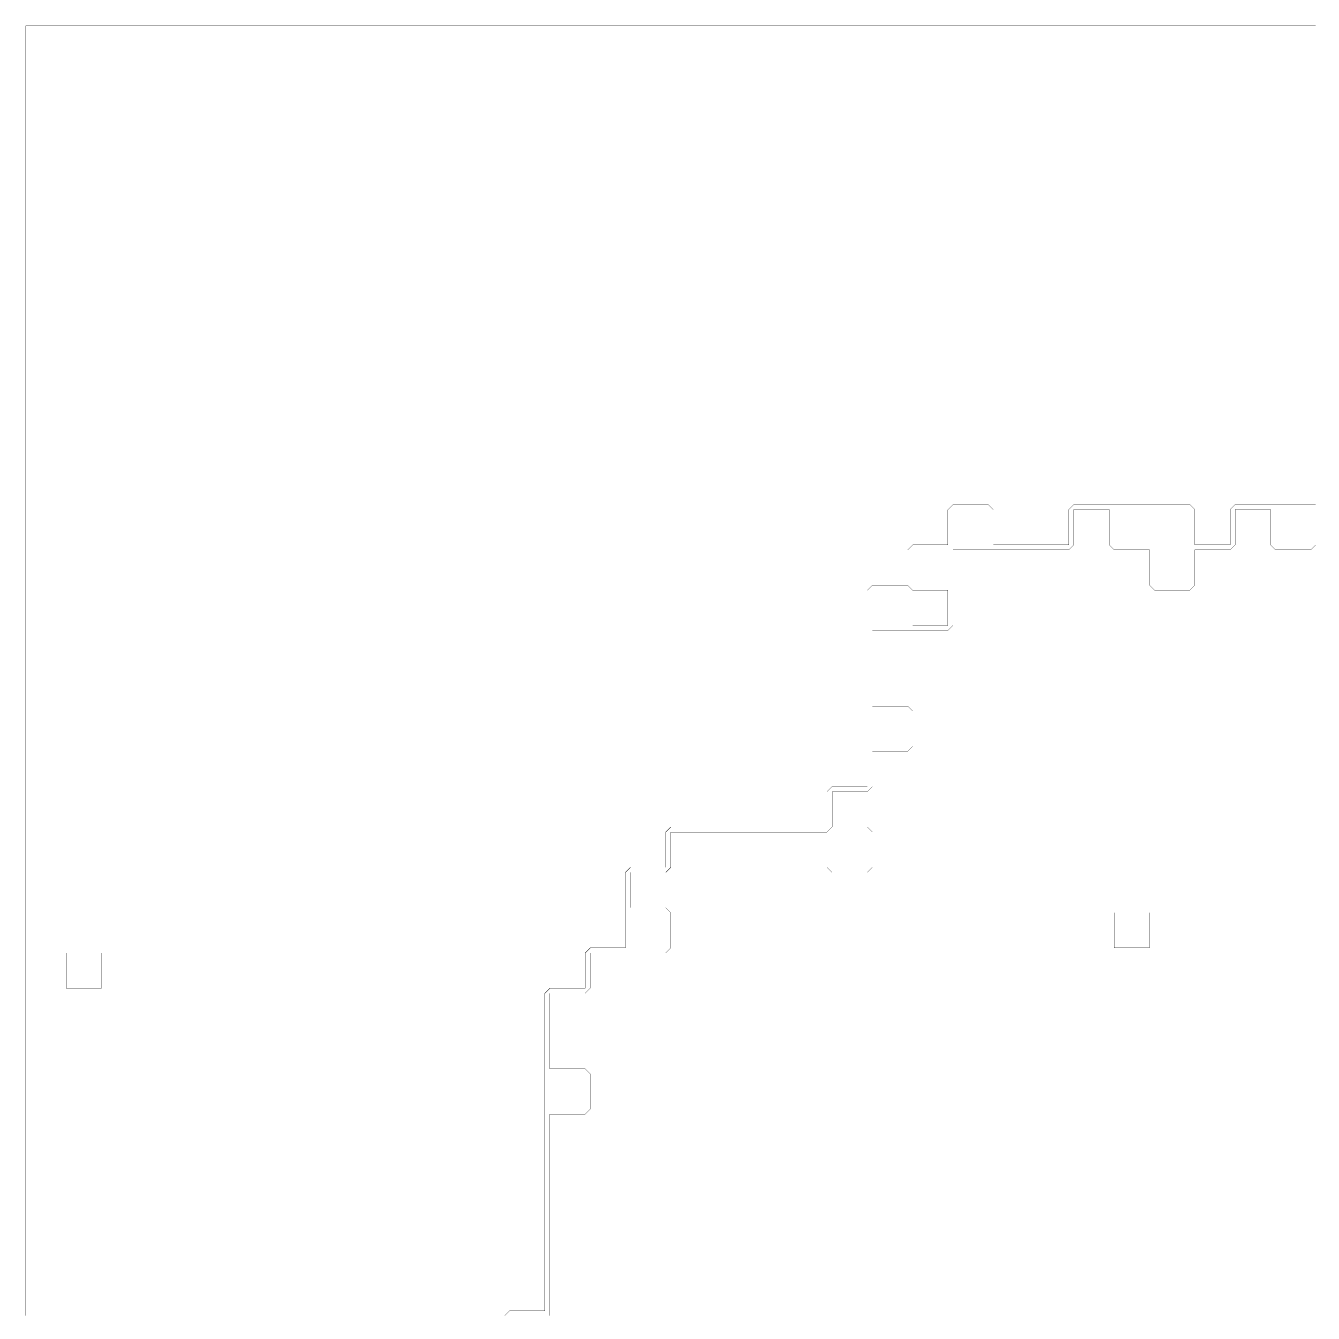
# Model space of a CAD drawing. Header units: metres. Extents: x 0 to 4990, y -4990 to 0.
# Drawn here: x 0 to 2495, y -2495 to 0 of the extents above; entities that cross this region are included whole.
import ezdxf

# ---------------------------------------------------------------- set-up
doc = ezdxf.new("R2010")
doc.units = ezdxf.units.M
for name, color, linetype in [('conductor', 1, 'Continuous'), ('dielectric', 8, 'Continuous'), ('substrate', 5, 'Continuous')]:
    doc.layers.add(name, color=color, linetype=linetype)

msp = doc.modelspace()

# ---------------------------------------------------------------- linework, layer by layer
at = {"layer": 'conductor', "const_width": 0.5}
msp.add_lwpolyline([(2500, -1005.859375), (2490.234375, -1015.625), (2480.46875, -1015.625), (2470.703125, -1015.625), (2460.9375, -1015.625), (2451.171875, -1015.625), (2441.40625, -1015.625), (2431.640625, -1015.625), (2421.875, -1015.625), (2412.109375, -1005.859375), (2412.109375, -996.09375), (2412.109375, -986.328125), (2412.109375, -976.5625), (2412.109375, -966.796875), (2412.109375, -957.03125), (2412.109375, -947.265625), (2412.109375, -937.5), (2402.34375, -937.5), (2392.578125, -937.5), (2382.8125, -937.5), (2373.046875, -937.5), (2363.28125, -937.5), (2353.515625, -937.5), (2343.75, -937.5), (2343.75, -947.265625), (2343.75, -957.03125), (2343.75, -966.796875), (2343.75, -976.5625), (2343.75, -986.328125), (2343.75, -996.09375), (2343.75, -1005.859375), (2333.984375, -1015.625), (2324.21875, -1015.625), (2314.453125, -1015.625), (2304.6875, -1015.625), (2294.921875, -1015.625), (2285.15625, -1015.625), (2275.390625, -1015.625), (2265.625, -1015.625), (2265.625, -1025.390625), (2265.625, -1035.15625), (2265.625, -1044.921875), (2265.625, -1054.6875), (2265.625, -1064.453125), (2265.625, -1074.21875), (2265.625, -1083.984375), (2255.859375, -1093.75), (2246.09375, -1093.75), (2236.328125, -1093.75), (2226.5625, -1093.75), (2216.796875, -1093.75), (2207.03125, -1093.75), (2197.265625, -1093.75), (2187.5, -1093.75), (2177.734375, -1083.984375), (2177.734375, -1074.21875), (2177.734375, -1064.453125), (2177.734375, -1054.6875), (2177.734375, -1044.921875), (2177.734375, -1035.15625), (2177.734375, -1025.390625), (2177.734375, -1015.625), (2167.96875, -1015.625), (2158.203125, -1015.625), (2148.4375, -1015.625), (2138.671875, -1015.625), (2128.90625, -1015.625), (2119.140625, -1015.625), (2109.375, -1015.625), (2099.609375, -1005.859375), (2099.609375, -996.09375), (2099.609375, -986.328125), (2099.609375, -976.5625), (2099.609375, -966.796875), (2099.609375, -957.03125), (2099.609375, -947.265625), (2099.609375, -937.5), (2089.84375, -937.5), (2080.078125, -937.5), (2070.3125, -937.5), (2060.546875, -937.5), (2050.78125, -937.5), (2041.015625, -937.5), (2031.25, -937.5), (2031.25, -947.265625), (2031.25, -957.03125), (2031.25, -966.796875), (2031.25, -976.5625), (2031.25, -986.328125), (2031.25, -996.09375), (2031.25, -1005.859375), (2021.484375, -1015.625), (2011.71875, -1015.625), (2001.953125, -1015.625), (1992.1875, -1015.625), (1982.421875, -1015.625), (1972.65625, -1015.625), (1962.890625, -1015.625), (1953.125, -1015.625), (1943.359375, -1015.625), (1933.59375, -1015.625), (1923.828125, -1015.625), (1914.0625, -1015.625), (1904.296875, -1015.625), (1894.53125, -1015.625), (1884.765625, -1015.625), (1875, -1015.625), (1865.234375, -1015.625), (1855.46875, -1015.625), (1845.703125, -1015.625), (1835.9375, -1015.625), (1826.171875, -1015.625), (1816.40625, -1015.625), (1806.640625, -1015.625), (1796.875, -1015.625), (1796.875, -1025.390625), (1796.875, -1035.15625), (1796.875, -1044.921875), (1796.875, -1054.6875), (1796.875, -1064.453125), (1796.875, -1074.21875), (1796.875, -1083.984375), (1796.875, -1093.75), (1796.875, -1103.515625), (1796.875, -1113.28125), (1796.875, -1123.046875), (1796.875, -1132.8125), (1796.875, -1142.578125), (1796.875, -1152.34375), (1796.875, -1162.109375), (1787.109375, -1171.875), (1777.34375, -1171.875), (1767.578125, -1171.875), (1757.8125, -1171.875), (1748.046875, -1171.875), (1738.28125, -1171.875), (1728.515625, -1171.875), (1718.75, -1171.875), (1708.984375, -1171.875), (1699.21875, -1171.875), (1689.453125, -1171.875), (1679.6875, -1171.875), (1669.921875, -1171.875), (1660.15625, -1171.875), (1650.390625, -1171.875), (1640.625, -1171.875), (1640.625, -1181.640625), (1640.625, -1191.40625), (1640.625, -1201.171875), (1640.625, -1210.9375), (1640.625, -1220.703125), (1640.625, -1230.46875), (1640.625, -1240.234375), (1640.625, -1250), (1640.625, -1259.765625), (1640.625, -1269.53125), (1640.625, -1279.296875), (1640.625, -1289.0625), (1640.625, -1298.828125), (1640.625, -1308.59375), (1640.625, -1318.359375), (1650.390625, -1318.359375), (1660.15625, -1318.359375), (1669.921875, -1318.359375), (1679.6875, -1318.359375), (1689.453125, -1318.359375), (1699.21875, -1318.359375), (1708.984375, -1318.359375), (1718.75, -1328.125), (1718.75, -1337.890625), (1718.75, -1347.65625), (1718.75, -1357.421875), (1718.75, -1367.1875), (1718.75, -1376.953125), (1718.75, -1386.71875), (1718.75, -1396.484375), (1708.984375, -1406.25), (1699.21875, -1406.25), (1689.453125, -1406.25), (1679.6875, -1406.25), (1669.921875, -1406.25), (1660.15625, -1406.25), (1650.390625, -1406.25), (1640.625, -1406.25), (1640.625, -1416.015625), (1640.625, -1425.78125), (1640.625, -1435.546875), (1640.625, -1445.3125), (1640.625, -1455.078125), (1640.625, -1464.84375), (1640.625, -1474.609375), (1630.859375, -1484.375), (1621.09375, -1484.375), (1611.328125, -1484.375), (1601.5625, -1484.375), (1591.796875, -1484.375), (1582.03125, -1484.375), (1572.265625, -1484.375), (1562.5, -1484.375), (1562.5, -1494.140625), (1562.5, -1503.90625), (1562.5, -1513.671875), (1562.5, -1523.4375), (1562.5, -1533.203125), (1562.5, -1542.96875), (1562.5, -1552.734375), (1552.734375, -1562.5), (1542.96875, -1562.5), (1533.203125, -1562.5), (1523.4375, -1562.5), (1513.671875, -1562.5), (1503.90625, -1562.5), (1494.140625, -1562.5), (1484.375, -1562.5), (1474.609375, -1562.5), (1464.84375, -1562.5), (1455.078125, -1562.5), (1445.3125, -1562.5), (1435.546875, -1562.5), (1425.78125, -1562.5), (1416.015625, -1562.5), (1406.25, -1562.5), (1396.484375, -1562.5), (1386.71875, -1562.5), (1376.953125, -1562.5), (1367.1875, -1562.5), (1357.421875, -1562.5), (1347.65625, -1562.5), (1337.890625, -1562.5), (1328.125, -1562.5), (1318.359375, -1562.5), (1308.59375, -1562.5), (1298.828125, -1562.5), (1289.0625, -1562.5), (1279.296875, -1562.5), (1269.53125, -1562.5), (1259.765625, -1562.5), (1250, -1562.5), (1250, -1572.265625), (1250, -1582.03125), (1250, -1591.796875), (1250, -1601.5625), (1250, -1611.328125), (1250, -1621.09375), (1250, -1630.859375), (1240.234375, -1640.625), (1230.46875, -1640.625), (1220.703125, -1640.625), (1210.9375, -1640.625), (1201.171875, -1640.625), (1191.40625, -1640.625), (1181.640625, -1640.625), (1171.875, -1640.625), (1171.875, -1650.390625), (1171.875, -1660.15625), (1171.875, -1669.921875), (1171.875, -1679.6875), (1171.875, -1689.453125), (1171.875, -1699.21875), (1171.875, -1708.984375), (1181.640625, -1708.984375), (1191.40625, -1708.984375), (1201.171875, -1708.984375), (1210.9375, -1708.984375), (1220.703125, -1708.984375), (1230.46875, -1708.984375), (1240.234375, -1708.984375), (1250, -1718.75), (1250, -1728.515625), (1250, -1738.28125), (1250, -1748.046875), (1250, -1757.8125), (1250, -1767.578125), (1250, -1777.34375), (1250, -1787.109375), (1240.234375, -1796.875), (1230.46875, -1796.875), (1220.703125, -1796.875), (1210.9375, -1796.875), (1201.171875, -1796.875), (1191.40625, -1796.875), (1181.640625, -1796.875), (1171.875, -1796.875), (1162.109375, -1796.875), (1152.34375, -1796.875), (1142.578125, -1796.875), (1132.8125, -1796.875), (1123.046875, -1796.875), (1113.28125, -1796.875), (1103.515625, -1796.875), (1093.75, -1796.875), (1093.75, -1806.640625), (1093.75, -1816.40625), (1093.75, -1826.171875), (1093.75, -1835.9375), (1093.75, -1845.703125), (1093.75, -1855.46875), (1093.75, -1865.234375), (1083.984375, -1875), (1074.21875, -1875), (1064.453125, -1875), (1054.6875, -1875), (1044.921875, -1875), (1035.15625, -1875), (1025.390625, -1875), (1015.625, -1875), (1015.625, -1884.765625), (1015.625, -1894.53125), (1015.625, -1904.296875), (1015.625, -1914.0625), (1015.625, -1923.828125), (1015.625, -1933.59375), (1015.625, -1943.359375), (1015.625, -1953.125), (1015.625, -1962.890625), (1015.625, -1972.65625), (1015.625, -1982.421875), (1015.625, -1992.1875), (1015.625, -2001.953125), (1015.625, -2011.71875), (1015.625, -2021.484375), (1025.390625, -2021.484375), (1035.15625, -2021.484375), (1044.921875, -2021.484375), (1054.6875, -2021.484375), (1064.453125, -2021.484375), (1074.21875, -2021.484375), (1083.984375, -2021.484375), (1093.75, -2031.25), (1093.75, -2041.015625), (1093.75, -2050.78125), (1093.75, -2060.546875), (1093.75, -2070.3125), (1093.75, -2080.078125), (1093.75, -2089.84375), (1093.75, -2099.609375), (1083.984375, -2109.375), (1074.21875, -2109.375), (1064.453125, -2109.375), (1054.6875, -2109.375), (1044.921875, -2109.375), (1035.15625, -2109.375), (1025.390625, -2109.375), (1015.625, -2109.375), (1015.625, -2119.140625), (1015.625, -2128.90625), (1015.625, -2138.671875), (1015.625, -2148.4375), (1015.625, -2158.203125), (1015.625, -2167.96875), (1015.625, -2177.734375), (1015.625, -2187.5), (1015.625, -2197.265625), (1015.625, -2207.03125), (1015.625, -2216.796875), (1015.625, -2226.5625), (1015.625, -2236.328125), (1015.625, -2246.09375), (1015.625, -2255.859375), (1015.625, -2265.625), (1015.625, -2275.390625), (1015.625, -2285.15625), (1015.625, -2294.921875), (1015.625, -2304.6875), (1015.625, -2314.453125), (1015.625, -2324.21875), (1015.625, -2333.984375), (1015.625, -2343.75), (1015.625, -2353.515625), (1015.625, -2363.28125), (1015.625, -2373.046875), (1015.625, -2382.8125), (1015.625, -2392.578125), (1015.625, -2402.34375), (1015.625, -2412.109375), (1015.625, -2421.875), (1015.625, -2431.640625), (1015.625, -2441.40625), (1015.625, -2451.171875), (1015.625, -2460.9375), (1015.625, -2470.703125), (1015.625, -2480.46875), (1015.625, -2490.234375), (1015.625, -2500)], dxfattribs=at)
msp.add_lwpolyline([(1552.734375, -1562.5), (1562.5, -1552.734375), (1572.265625, -1552.734375), (1582.03125, -1552.734375), (1591.796875, -1552.734375), (1601.5625, -1552.734375), (1611.328125, -1552.734375), (1621.09375, -1552.734375), (1630.859375, -1552.734375), (1640.625, -1562.5), (1640.625, -1572.265625), (1640.625, -1582.03125), (1640.625, -1591.796875), (1640.625, -1601.5625), (1640.625, -1611.328125), (1640.625, -1621.09375), (1640.625, -1630.859375), (1630.859375, -1640.625), (1621.09375, -1640.625), (1611.328125, -1640.625), (1601.5625, -1640.625), (1591.796875, -1640.625), (1582.03125, -1640.625), (1572.265625, -1640.625), (1562.5, -1640.625), (1552.734375, -1630.859375), (1552.734375, -1621.09375), (1552.734375, -1611.328125), (1552.734375, -1601.5625), (1552.734375, -1591.796875), (1552.734375, -1582.03125), (1552.734375, -1572.265625)], close=True, dxfattribs=at)
at = {"layer": 'dielectric', "const_width": 0.5}
msp.add_lwpolyline([(78.125, -1796.875), (78.125, -1806.640625), (78.125, -1816.40625), (78.125, -1826.171875), (78.125, -1835.9375), (78.125, -1845.703125), (78.125, -1855.46875), (78.125, -1865.234375), (87.890625, -1865.234375), (97.65625, -1865.234375), (107.421875, -1865.234375), (117.1875, -1865.234375), (126.953125, -1865.234375), (136.71875, -1865.234375), (146.484375, -1865.234375), (146.484375, -1855.46875), (146.484375, -1845.703125), (146.484375, -1835.9375), (146.484375, -1826.171875), (146.484375, -1816.40625), (146.484375, -1806.640625), (146.484375, -1796.875), (136.71875, -1796.875), (126.953125, -1796.875), (117.1875, -1796.875), (107.421875, -1796.875), (97.65625, -1796.875), (87.890625, -1796.875)], close=True, dxfattribs=at)
at = {"layer": 'substrate', "const_width": 0.5}
for points in [[(2500, 0), (2490.234375, 0), (2480.46875, 0), (2470.703125, 0), (2460.9375, 0), (2451.171875, 0), (2441.40625, 0), (2431.640625, 0), (2421.875, 0), (2412.109375, 0), (2402.34375, 0), (2392.578125, 0), (2382.8125, 0), (2373.046875, 0), (2363.28125, 0), (2353.515625, 0), (2343.75, 0), (2333.984375, 0), (2324.21875, 0), (2314.453125, 0), (2304.6875, 0), (2294.921875, 0), (2285.15625, 0), (2275.390625, 0), (2265.625, 0), (2255.859375, 0), (2246.09375, 0), (2236.328125, 0), (2226.5625, 0), (2216.796875, 0), (2207.03125, 0), (2197.265625, 0), (2187.5, 0), (2177.734375, 0), (2167.96875, 0), (2158.203125, 0), (2148.4375, 0), (2138.671875, 0), (2128.90625, 0), (2119.140625, 0), (2109.375, 0), (2099.609375, 0), (2089.84375, 0), (2080.078125, 0), (2070.3125, 0), (2060.546875, 0), (2050.78125, 0), (2041.015625, 0), (2031.25, 0), (2021.484375, 0), (2011.71875, 0), (2001.953125, 0), (1992.1875, 0), (1982.421875, 0), (1972.65625, 0), (1962.890625, 0), (1953.125, 0), (1943.359375, 0), (1933.59375, 0), (1923.828125, 0), (1914.0625, 0), (1904.296875, 0), (1894.53125, 0), (1884.765625, 0), (1875, 0), (1865.234375, 0), (1855.46875, 0), (1845.703125, 0), (1835.9375, 0), (1826.171875, 0), (1816.40625, 0), (1806.640625, 0), (1796.875, 0), (1787.109375, 0), (1777.34375, 0), (1767.578125, 0), (1757.8125, 0), (1748.046875, 0), (1738.28125, 0), (1728.515625, 0), (1718.75, 0), (1708.984375, 0), (1699.21875, 0), (1689.453125, 0), (1679.6875, 0), (1669.921875, 0), (1660.15625, 0), (1650.390625, 0), (1640.625, 0), (1630.859375, 0), (1621.09375, 0), (1611.328125, 0), (1601.5625, 0), (1591.796875, 0), (1582.03125, 0), (1572.265625, 0), (1562.5, 0), (1552.734375, 0), (1542.96875, 0), (1533.203125, 0), (1523.4375, 0), (1513.671875, 0), (1503.90625, 0), (1494.140625, 0), (1484.375, 0), (1474.609375, 0), (1464.84375, 0), (1455.078125, 0), (1445.3125, 0), (1435.546875, 0), (1425.78125, 0), (1416.015625, 0), (1406.25, 0), (1396.484375, 0), (1386.71875, 0), (1376.953125, 0), (1367.1875, 0), (1357.421875, 0), (1347.65625, 0), (1337.890625, 0), (1328.125, 0), (1318.359375, 0), (1308.59375, 0), (1298.828125, 0), (1289.0625, 0), (1279.296875, 0), (1269.53125, 0), (1259.765625, 0), (1250, 0), (1240.234375, 0), (1230.46875, 0), (1220.703125, 0), (1210.9375, 0), (1201.171875, 0), (1191.40625, 0), (1181.640625, 0), (1171.875, 0), (1162.109375, 0), (1152.34375, 0), (1142.578125, 0), (1132.8125, 0), (1123.046875, 0), (1113.28125, 0), (1103.515625, 0), (1093.75, 0), (1083.984375, 0), (1074.21875, 0), (1064.453125, 0), (1054.6875, 0), (1044.921875, 0), (1035.15625, 0), (1025.390625, 0), (1015.625, 0), (1005.859375, 0), (996.09375, 0), (986.328125, 0), (976.5625, 0), (966.796875, 0), (957.03125, 0), (947.265625, 0), (937.5, 0), (927.734375, 0), (917.96875, 0), (908.203125, 0), (898.4375, 0), (888.671875, 0), (878.90625, 0), (869.140625, 0), (859.375, 0), (849.609375, 0), (839.84375, 0), (830.078125, 0), (820.3125, 0), (810.546875, 0), (800.78125, 0), (791.015625, 0), (781.25, 0), (771.484375, 0), (761.71875, 0), (751.953125, 0), (742.1875, 0), (732.421875, 0), (722.65625, 0), (712.890625, 0), (703.125, 0), (693.359375, 0), (683.59375, 0), (673.828125, 0), (664.0625, 0), (654.296875, 0), (644.53125, 0), (634.765625, 0), (625, 0), (615.234375, 0), (605.46875, 0), (595.703125, 0), (585.9375, 0), (576.171875, 0), (566.40625, 0), (556.640625, 0), (546.875, 0), (537.109375, 0), (527.34375, 0), (517.578125, 0), (507.8125, 0), (498.046875, 0), (488.28125, 0), (478.515625, 0), (468.75, 0), (458.984375, 0), (449.21875, 0), (439.453125, 0), (429.6875, 0), (419.921875, 0), (410.15625, 0), (400.390625, 0), (390.625, 0), (380.859375, 0), (371.09375, 0), (361.328125, 0), (351.5625, 0), (341.796875, 0), (332.03125, 0), (322.265625, 0), (312.5, 0), (302.734375, 0), (292.96875, 0), (283.203125, 0), (273.4375, 0), (263.671875, 0), (253.90625, 0), (244.140625, 0), (234.375, 0), (224.609375, 0), (214.84375, 0), (205.078125, 0), (195.3125, 0), (185.546875, 0), (175.78125, 0), (166.015625, 0), (156.25, 0), (146.484375, 0), (136.71875, 0), (126.953125, 0), (117.1875, 0), (107.421875, 0), (97.65625, 0), (87.890625, 0), (78.125, 0), (68.359375, 0), (58.59375, 0), (48.828125, 0), (39.0625, 0), (29.296875, 0), (19.53125, 0), (9.765625, 0), (0, 0), (0, -9.765625), (0, -19.53125), (0, -29.296875), (0, -39.0625), (0, -48.828125), (0, -58.59375), (0, -68.359375), (0, -78.125), (0, -87.890625), (0, -97.65625), (0, -107.421875), (0, -117.1875), (0, -126.953125), (0, -136.71875), (0, -146.484375), (0, -156.25), (0, -166.015625), (0, -175.78125), (0, -185.546875), (0, -195.3125), (0, -205.078125), (0, -214.84375), (0, -224.609375), (0, -234.375), (0, -244.140625), (0, -253.90625), (0, -263.671875), (0, -273.4375), (0, -283.203125), (0, -292.96875), (0, -302.734375), (0, -312.5), (0, -322.265625), (0, -332.03125), (0, -341.796875), (0, -351.5625), (0, -361.328125), (0, -371.09375), (0, -380.859375), (0, -390.625), (0, -400.390625), (0, -410.15625), (0, -419.921875), (0, -429.6875), (0, -439.453125), (0, -449.21875), (0, -458.984375), (0, -468.75), (0, -478.515625), (0, -488.28125), (0, -498.046875), (0, -507.8125), (0, -517.578125), (0, -527.34375), (0, -537.109375), (0, -546.875), (0, -556.640625), (0, -566.40625), (0, -576.171875), (0, -585.9375), (0, -595.703125), (0, -605.46875), (0, -615.234375), (0, -625), (0, -634.765625), (0, -644.53125), (0, -654.296875), (0, -664.0625), (0, -673.828125), (0, -683.59375), (0, -693.359375), (0, -703.125), (0, -712.890625), (0, -722.65625), (0, -732.421875), (0, -742.1875), (0, -751.953125), (0, -761.71875), (0, -771.484375), (0, -781.25), (0, -791.015625), (0, -800.78125), (0, -810.546875), (0, -820.3125), (0, -830.078125), (0, -839.84375), (0, -849.609375), (0, -859.375), (0, -869.140625), (0, -878.90625), (0, -888.671875), (0, -898.4375), (0, -908.203125), (0, -917.96875), (0, -927.734375), (0, -937.5), (0, -947.265625), (0, -957.03125), (0, -966.796875), (0, -976.5625), (0, -986.328125), (0, -996.09375), (0, -1005.859375), (0, -1015.625), (0, -1025.390625), (0, -1035.15625), (0, -1044.921875), (0, -1054.6875), (0, -1064.453125), (0, -1074.21875), (0, -1083.984375), (0, -1093.75), (0, -1103.515625), (0, -1113.28125), (0, -1123.046875), (0, -1132.8125), (0, -1142.578125), (0, -1152.34375), (0, -1162.109375), (0, -1171.875), (0, -1181.640625), (0, -1191.40625), (0, -1201.171875), (0, -1210.9375), (0, -1220.703125), (0, -1230.46875), (0, -1240.234375), (0, -1250), (0, -1259.765625), (0, -1269.53125), (0, -1279.296875), (0, -1289.0625), (0, -1298.828125), (0, -1308.59375), (0, -1318.359375), (0, -1328.125), (0, -1337.890625), (0, -1347.65625), (0, -1357.421875), (0, -1367.1875), (0, -1376.953125), (0, -1386.71875), (0, -1396.484375), (0, -1406.25), (0, -1416.015625), (0, -1425.78125), (0, -1435.546875), (0, -1445.3125), (0, -1455.078125), (0, -1464.84375), (0, -1474.609375), (0, -1484.375), (0, -1494.140625), (0, -1503.90625), (0, -1513.671875), (0, -1523.4375), (0, -1533.203125), (0, -1542.96875), (0, -1552.734375), (0, -1562.5), (0, -1572.265625), (0, -1582.03125), (0, -1591.796875), (0, -1601.5625), (0, -1611.328125), (0, -1621.09375), (0, -1630.859375), (0, -1640.625), (0, -1650.390625), (0, -1660.15625), (0, -1669.921875), (0, -1679.6875), (0, -1689.453125), (0, -1699.21875), (0, -1708.984375), (0, -1718.75), (0, -1728.515625), (0, -1738.28125), (0, -1748.046875), (0, -1757.8125), (0, -1767.578125), (0, -1777.34375), (0, -1787.109375), (0, -1796.875), (0, -1806.640625), (0, -1816.40625), (0, -1826.171875), (0, -1835.9375), (0, -1845.703125), (0, -1855.46875), (0, -1865.234375), (0, -1875), (0, -1884.765625), (0, -1894.53125), (0, -1904.296875), (0, -1914.0625), (0, -1923.828125), (0, -1933.59375), (0, -1943.359375), (0, -1953.125), (0, -1962.890625), (0, -1972.65625), (0, -1982.421875), (0, -1992.1875), (0, -2001.953125), (0, -2011.71875), (0, -2021.484375), (0, -2031.25), (0, -2041.015625), (0, -2050.78125), (0, -2060.546875), (0, -2070.3125), (0, -2080.078125), (0, -2089.84375), (0, -2099.609375), (0, -2109.375), (0, -2119.140625), (0, -2128.90625), (0, -2138.671875), (0, -2148.4375), (0, -2158.203125), (0, -2167.96875), (0, -2177.734375), (0, -2187.5), (0, -2197.265625), (0, -2207.03125), (0, -2216.796875), (0, -2226.5625), (0, -2236.328125), (0, -2246.09375), (0, -2255.859375), (0, -2265.625), (0, -2275.390625), (0, -2285.15625), (0, -2294.921875), (0, -2304.6875), (0, -2314.453125), (0, -2324.21875), (0, -2333.984375), (0, -2343.75), (0, -2353.515625), (0, -2363.28125), (0, -2373.046875), (0, -2382.8125), (0, -2392.578125), (0, -2402.34375), (0, -2412.109375), (0, -2421.875), (0, -2431.640625), (0, -2441.40625), (0, -2451.171875), (0, -2460.9375), (0, -2470.703125), (0, -2480.46875), (0, -2490.234375), (0, -2500)], [(927.734375, -2500), (937.5, -2490.234375), (947.265625, -2490.234375), (957.03125, -2490.234375), (966.796875, -2490.234375), (976.5625, -2490.234375), (986.328125, -2490.234375), (996.09375, -2490.234375), (1005.859375, -2490.234375), (1005.859375, -2480.46875), (1005.859375, -2470.703125), (1005.859375, -2460.9375), (1005.859375, -2451.171875), (1005.859375, -2441.40625), (1005.859375, -2431.640625), (1005.859375, -2421.875), (1005.859375, -2412.109375), (1005.859375, -2402.34375), (1005.859375, -2392.578125), (1005.859375, -2382.8125), (1005.859375, -2373.046875), (1005.859375, -2363.28125), (1005.859375, -2353.515625), (1005.859375, -2343.75), (1005.859375, -2333.984375), (1005.859375, -2324.21875), (1005.859375, -2314.453125), (1005.859375, -2304.6875), (1005.859375, -2294.921875), (1005.859375, -2285.15625), (1005.859375, -2275.390625), (1005.859375, -2265.625), (1005.859375, -2255.859375), (1005.859375, -2246.09375), (1005.859375, -2236.328125), (1005.859375, -2226.5625), (1005.859375, -2216.796875), (1005.859375, -2207.03125), (1005.859375, -2197.265625), (1005.859375, -2187.5), (1005.859375, -2177.734375), (1005.859375, -2167.96875), (1005.859375, -2158.203125), (1005.859375, -2148.4375), (1005.859375, -2138.671875), (1005.859375, -2128.90625), (1005.859375, -2119.140625), (1005.859375, -2109.375), (1005.859375, -2099.609375), (1005.859375, -2089.84375), (1005.859375, -2080.078125), (1005.859375, -2070.3125), (1005.859375, -2060.546875), (1005.859375, -2050.78125), (1005.859375, -2041.015625), (1005.859375, -2031.25), (1005.859375, -2021.484375), (1005.859375, -2011.71875), (1005.859375, -2001.953125), (1005.859375, -1992.1875), (1005.859375, -1982.421875), (1005.859375, -1972.65625), (1005.859375, -1962.890625), (1005.859375, -1953.125), (1005.859375, -1943.359375), (1005.859375, -1933.59375), (1005.859375, -1923.828125), (1005.859375, -1914.0625), (1005.859375, -1904.296875), (1005.859375, -1894.53125), (1005.859375, -1884.765625), (1005.859375, -1875), (1015.625, -1865.234375), (1025.390625, -1865.234375), (1035.15625, -1865.234375), (1044.921875, -1865.234375), (1054.6875, -1865.234375), (1064.453125, -1865.234375), (1074.21875, -1865.234375), (1083.984375, -1865.234375), (1083.984375, -1855.46875), (1083.984375, -1845.703125), (1083.984375, -1835.9375), (1083.984375, -1826.171875), (1083.984375, -1816.40625), (1083.984375, -1806.640625), (1083.984375, -1796.875), (1093.75, -1787.109375), (1103.515625, -1787.109375), (1113.28125, -1787.109375), (1123.046875, -1787.109375), (1132.8125, -1787.109375), (1142.578125, -1787.109375), (1152.34375, -1787.109375), (1162.109375, -1787.109375), (1162.109375, -1777.34375), (1162.109375, -1767.578125), (1162.109375, -1757.8125), (1162.109375, -1748.046875), (1162.109375, -1738.28125), (1162.109375, -1728.515625), (1162.109375, -1718.75), (1162.109375, -1708.984375), (1162.109375, -1699.21875), (1162.109375, -1689.453125), (1162.109375, -1679.6875), (1162.109375, -1669.921875), (1162.109375, -1660.15625), (1162.109375, -1650.390625), (1162.109375, -1640.625), (1171.875, -1630.859375), (1181.640625, -1630.859375), (1191.40625, -1630.859375), (1201.171875, -1630.859375), (1210.9375, -1630.859375), (1220.703125, -1630.859375), (1230.46875, -1630.859375), (1240.234375, -1630.859375), (1240.234375, -1621.09375), (1240.234375, -1611.328125), (1240.234375, -1601.5625), (1240.234375, -1591.796875), (1240.234375, -1582.03125), (1240.234375, -1572.265625), (1240.234375, -1562.5), (1250, -1552.734375), (1259.765625, -1552.734375), (1269.53125, -1552.734375), (1279.296875, -1552.734375), (1289.0625, -1552.734375), (1298.828125, -1552.734375), (1308.59375, -1552.734375), (1318.359375, -1552.734375), (1328.125, -1552.734375), (1337.890625, -1552.734375), (1347.65625, -1552.734375), (1357.421875, -1552.734375), (1367.1875, -1552.734375), (1376.953125, -1552.734375), (1386.71875, -1552.734375), (1396.484375, -1552.734375), (1406.25, -1552.734375), (1416.015625, -1552.734375), (1425.78125, -1552.734375), (1435.546875, -1552.734375), (1445.3125, -1552.734375), (1455.078125, -1552.734375), (1464.84375, -1552.734375), (1474.609375, -1552.734375), (1484.375, -1552.734375), (1494.140625, -1552.734375), (1503.90625, -1552.734375), (1513.671875, -1552.734375), (1523.4375, -1552.734375), (1533.203125, -1552.734375), (1542.96875, -1552.734375), (1552.734375, -1552.734375), (1552.734375, -1542.96875), (1552.734375, -1533.203125), (1552.734375, -1523.4375), (1552.734375, -1513.671875), (1552.734375, -1503.90625), (1552.734375, -1494.140625), (1552.734375, -1484.375), (1562.5, -1474.609375), (1572.265625, -1474.609375), (1582.03125, -1474.609375), (1591.796875, -1474.609375), (1601.5625, -1474.609375), (1611.328125, -1474.609375), (1621.09375, -1474.609375), (1630.859375, -1474.609375), (1630.859375, -1464.84375), (1630.859375, -1455.078125), (1630.859375, -1445.3125), (1630.859375, -1435.546875), (1630.859375, -1425.78125), (1630.859375, -1416.015625), (1630.859375, -1406.25), (1630.859375, -1396.484375), (1630.859375, -1386.71875), (1630.859375, -1376.953125), (1630.859375, -1367.1875), (1630.859375, -1357.421875), (1630.859375, -1347.65625), (1630.859375, -1337.890625), (1630.859375, -1328.125), (1630.859375, -1318.359375), (1630.859375, -1308.59375), (1630.859375, -1298.828125), (1630.859375, -1289.0625), (1630.859375, -1279.296875), (1630.859375, -1269.53125), (1630.859375, -1259.765625), (1630.859375, -1250), (1630.859375, -1240.234375), (1630.859375, -1230.46875), (1630.859375, -1220.703125), (1630.859375, -1210.9375), (1630.859375, -1201.171875), (1630.859375, -1191.40625), (1630.859375, -1181.640625), (1630.859375, -1171.875), (1630.859375, -1162.109375), (1630.859375, -1152.34375), (1630.859375, -1142.578125), (1630.859375, -1132.8125), (1630.859375, -1123.046875), (1630.859375, -1113.28125), (1630.859375, -1103.515625), (1630.859375, -1093.75), (1640.625, -1083.984375), (1650.390625, -1083.984375), (1660.15625, -1083.984375), (1669.921875, -1083.984375), (1679.6875, -1083.984375), (1689.453125, -1083.984375), (1699.21875, -1083.984375), (1708.984375, -1083.984375), (1718.75, -1093.75), (1718.75, -1103.515625), (1718.75, -1113.28125), (1718.75, -1123.046875), (1718.75, -1132.8125), (1718.75, -1142.578125), (1718.75, -1152.34375), (1718.75, -1162.109375), (1728.515625, -1162.109375), (1738.28125, -1162.109375), (1748.046875, -1162.109375), (1757.8125, -1162.109375), (1767.578125, -1162.109375), (1777.34375, -1162.109375), (1787.109375, -1162.109375), (1787.109375, -1152.34375), (1787.109375, -1142.578125), (1787.109375, -1132.8125), (1787.109375, -1123.046875), (1787.109375, -1113.28125), (1787.109375, -1103.515625), (1787.109375, -1093.75), (1777.34375, -1093.75), (1767.578125, -1093.75), (1757.8125, -1093.75), (1748.046875, -1093.75), (1738.28125, -1093.75), (1728.515625, -1093.75), (1718.75, -1093.75), (1708.984375, -1083.984375), (1708.984375, -1074.21875), (1708.984375, -1064.453125), (1708.984375, -1054.6875), (1708.984375, -1044.921875), (1708.984375, -1035.15625), (1708.984375, -1025.390625), (1708.984375, -1015.625), (1718.75, -1005.859375), (1728.515625, -1005.859375), (1738.28125, -1005.859375), (1748.046875, -1005.859375), (1757.8125, -1005.859375), (1767.578125, -1005.859375), (1777.34375, -1005.859375), (1787.109375, -1005.859375), (1787.109375, -996.09375), (1787.109375, -986.328125), (1787.109375, -976.5625), (1787.109375, -966.796875), (1787.109375, -957.03125), (1787.109375, -947.265625), (1787.109375, -937.5), (1796.875, -927.734375), (1806.640625, -927.734375), (1816.40625, -927.734375), (1826.171875, -927.734375), (1835.9375, -927.734375), (1845.703125, -927.734375), (1855.46875, -927.734375), (1865.234375, -927.734375), (1875, -937.5), (1875, -947.265625), (1875, -957.03125), (1875, -966.796875), (1875, -976.5625), (1875, -986.328125), (1875, -996.09375), (1875, -1005.859375), (1884.765625, -1005.859375), (1894.53125, -1005.859375), (1904.296875, -1005.859375), (1914.0625, -1005.859375), (1923.828125, -1005.859375), (1933.59375, -1005.859375), (1943.359375, -1005.859375), (1953.125, -1005.859375), (1962.890625, -1005.859375), (1972.65625, -1005.859375), (1982.421875, -1005.859375), (1992.1875, -1005.859375), (2001.953125, -1005.859375), (2011.71875, -1005.859375), (2021.484375, -1005.859375), (2021.484375, -996.09375), (2021.484375, -986.328125), (2021.484375, -976.5625), (2021.484375, -966.796875), (2021.484375, -957.03125), (2021.484375, -947.265625), (2021.484375, -937.5), (2031.25, -927.734375), (2041.015625, -927.734375), (2050.78125, -927.734375), (2060.546875, -927.734375), (2070.3125, -927.734375), (2080.078125, -927.734375), (2089.84375, -927.734375), (2099.609375, -927.734375), (2109.375, -927.734375), (2119.140625, -927.734375), (2128.90625, -927.734375), (2138.671875, -927.734375), (2148.4375, -927.734375), (2158.203125, -927.734375), (2167.96875, -927.734375), (2177.734375, -927.734375), (2187.5, -927.734375), (2197.265625, -927.734375), (2207.03125, -927.734375), (2216.796875, -927.734375), (2226.5625, -927.734375), (2236.328125, -927.734375), (2246.09375, -927.734375), (2255.859375, -927.734375), (2265.625, -937.5), (2265.625, -947.265625), (2265.625, -957.03125), (2265.625, -966.796875), (2265.625, -976.5625), (2265.625, -986.328125), (2265.625, -996.09375), (2265.625, -1005.859375), (2275.390625, -1005.859375), (2285.15625, -1005.859375), (2294.921875, -1005.859375), (2304.6875, -1005.859375), (2314.453125, -1005.859375), (2324.21875, -1005.859375), (2333.984375, -1005.859375), (2333.984375, -996.09375), (2333.984375, -986.328125), (2333.984375, -976.5625), (2333.984375, -966.796875), (2333.984375, -957.03125), (2333.984375, -947.265625), (2333.984375, -937.5), (2343.75, -927.734375), (2353.515625, -927.734375), (2363.28125, -927.734375), (2373.046875, -927.734375), (2382.8125, -927.734375), (2392.578125, -927.734375), (2402.34375, -927.734375), (2412.109375, -927.734375), (2421.875, -927.734375), (2431.640625, -927.734375), (2441.40625, -927.734375), (2451.171875, -927.734375), (2460.9375, -927.734375), (2470.703125, -927.734375), (2480.46875, -927.734375), (2490.234375, -927.734375), (2500, -927.734375)]]:
    msp.add_lwpolyline(points, dxfattribs=at)
msp.add_lwpolyline([(2109.375, -1718.75), (2109.375, -1728.515625), (2109.375, -1738.28125), (2109.375, -1748.046875), (2109.375, -1757.8125), (2109.375, -1767.578125), (2109.375, -1777.34375), (2109.375, -1787.109375), (2119.140625, -1787.109375), (2128.90625, -1787.109375), (2138.671875, -1787.109375), (2148.4375, -1787.109375), (2158.203125, -1787.109375), (2167.96875, -1787.109375), (2177.734375, -1787.109375), (2177.734375, -1777.34375), (2177.734375, -1767.578125), (2177.734375, -1757.8125), (2177.734375, -1748.046875), (2177.734375, -1738.28125), (2177.734375, -1728.515625), (2177.734375, -1718.75), (2167.96875, -1718.75), (2158.203125, -1718.75), (2148.4375, -1718.75), (2138.671875, -1718.75), (2128.90625, -1718.75), (2119.140625, -1718.75)], close=True, dxfattribs=at)

doc.saveas('drawing.dxf')
